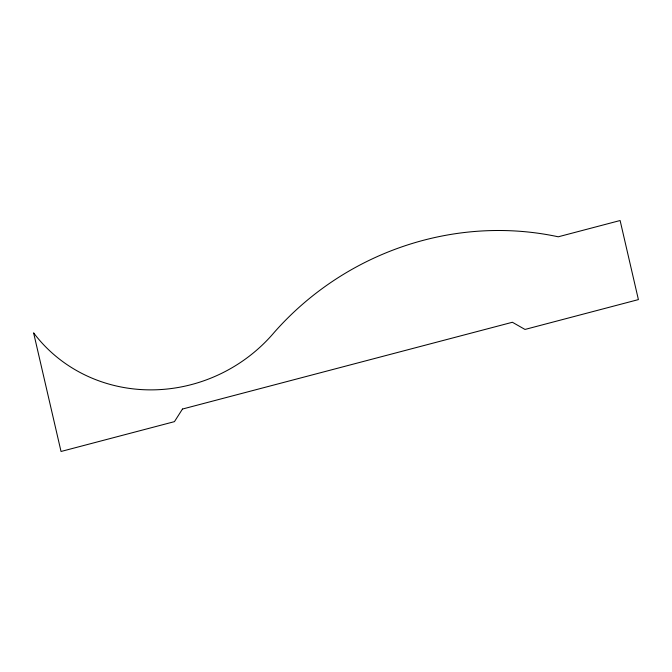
<?xml version="1.0" encoding="UTF-8"?>
<svg xmlns="http://www.w3.org/2000/svg" width="672" height="672" viewBox="0 0 672 672"><rect width="100%" height="100%" fill="white"/><g stroke="black" fill="none" stroke-linecap="round" stroke-linejoin="round"><path stroke-width="1.01" d="M182.465 409.046L174.443 421.646L61.034 451.475L33.6 332.85A154.543 145.858 -29.5 0 0 274.142 332.497A285.499 269.455 -29.5 0 1 558.256 236.796L620.113 220.525L638.4 299.603L524.992 329.44L512.392 322.266L182.465 409.046"/></g></svg>
